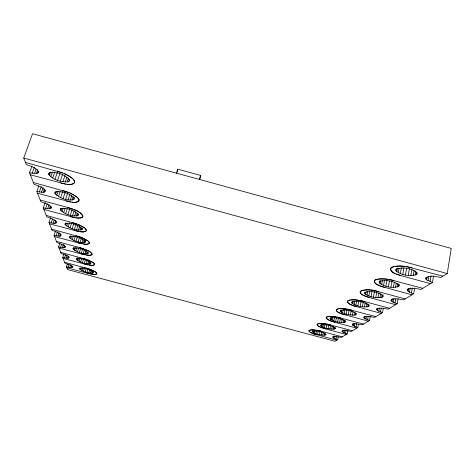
<?xml version="1.0" encoding="UTF-8"?>
<svg xmlns="http://www.w3.org/2000/svg" width="475" height="475" viewBox="0 0 475 475"><rect width="100%" height="100%" fill="white"/><g stroke="black" fill="none" stroke-linecap="round" stroke-linejoin="round"><path stroke-width="0.71" d="M48.735 174.402L48.747 173.452L49.477 172.752C56.489 171.576 65.111 174.349 69.493 180.055L69.403 180.981L68.62 181.646C61.619 182.715 53.218 179.977 48.735 174.402L49.459 172.318M45.22 202.415L43.308 207.955L49.335 208.78L51.169 208.026L50.582 206.405L47.696 204.345L40.832 201.638L36.872 191.538L38.796 186.046M54.892 193.26L54.928 192.434L55.623 191.841C62.142 190.986 70.051 193.343 74.266 198.52L74.165 199.322C67.812 201.566 59.298 198.188 54.892 193.26L55.367 191.87M60.277 209.766L60.331 209.047C66.286 207.088 74.284 210.098 78.44 214.682L78.339 215.383C72.331 217.212 64.529 214.267 60.277 209.766L60.752 208.365M65.033 224.331L65.093 223.701C70.745 222.098 78.108 224.746 82.127 228.95L82.021 229.567C76.332 231.064 69.13 228.469 65.033 224.331L65.491 222.959M177.282 172.033L177.644 169.148L200.587 175.435L199.702 179.663M73.049 248.876L73.126 248.377C78.232 247.309 84.58 249.405 88.344 252.997L88.225 253.484C83.101 254.487 76.867 252.415 73.049 248.876L73.5 247.493M433.55 275.904L432.464 282.453L426.627 279.828L425.861 278.884L425.82 278.012C429.905 274.77 436.02 276.664 440.729 277.471L447.236 273.541L451.25 248.425L32.543 133.724L23.75 158.05L26.303 164.558C30.643 166.03 35.708 167.544 38.344 171.576L38.368 172.532L36.355 173.612L29.533 172.811L31.979 165.959M67.284 264.136L66.399 266.861L71.06 267.639L72.544 267.306L72.206 266.368L70.104 265.062L64.956 263.192L62.694 257.408L63.816 253.994M428.052 280.778L428.782 276.408M430.041 281.675L431.015 275.85M425.861 278.884L426.111 277.424M426.627 279.828L427.114 276.907M416.468 274.532L417.127 273.772L417.056 272.87C411.789 268.12 403.02 266.819 396.364 269.058L395.782 269.836L395.924 270.738C401.244 275.369 409.812 276.634 416.468 274.532L416.842 272.389M398.068 298.769L397.177 303.745L393.235 302.314L391.151 300.752L391.008 300.046L391.501 299.464L394.232 298.805L398.644 298.965L403.53 299.909L413.683 293.788L414.693 287.957M413.683 293.788L409.515 292.244L410.281 287.868M413.22 275.447L414.087 270.477M411.403 293.063L412.294 287.963M415.132 275.102L415.874 270.833M409.515 292.244L407.378 290.528L407.627 289.109M410.857 275.542L411.884 269.705M408.144 291.377L408.654 288.456M405.448 274.983L406.612 268.44M408.209 275.381L409.367 268.832M76.457 259.314L76.534 258.869C81.409 257.99 87.347 259.884 90.986 263.221L90.867 263.655C85.981 264.474 80.144 262.604 76.457 259.314L76.903 257.937M398.472 286.544L399.024 285.873L398.899 285.065C393.852 280.873 385.908 279.49 379.662 281.438L379.181 282.12L379.365 282.928C384.447 287.025 392.231 288.367 398.472 286.544L398.727 285.113M399.024 285.873L399.279 284.442M402.758 274.372L403.928 267.835M391.911 301.524L392.427 298.674M395.55 287.316L396.316 283.064M398.276 272.68L399.065 268.316M393.235 302.314L393.876 298.757M397.284 287.037L397.925 283.48M395.028 303.074L395.794 298.805M400.312 273.582L401.363 267.775M390.943 287.203L392.012 281.372M395.924 270.738L396.316 268.613M393.383 287.375L394.315 282.263M391.151 300.752L391.412 299.321M396.779 271.706L397.438 268.066M370.322 316.172L369.514 320.435L364.729 318.511L363.791 317.282L365.049 316.481L368.208 316.332L374.561 317.389L382.553 312.568L383.355 308.239M388.384 286.817L389.452 280.992M383.574 285.511L384.524 280.422M382.553 312.568L378.812 311.232L379.353 308.346M381.615 297.504L383.147 296.483L382.981 295.759C378.153 292.018 370.892 290.599 365.02 292.291L364.61 292.897L364.83 293.621C369.402 297.273 375.927 298.128 381.615 297.504L382.149 294.642M382.684 297.077L383.082 294.922M380.522 311.933L381.193 308.328M385.872 286.241L386.947 280.422M379.365 282.928L379.768 280.802M380.208 283.801L380.873 280.262M378.041 297.766L378.979 292.784M378.812 311.232L376.788 309.795L377.061 308.346M381.645 284.679L382.464 280.309M377.536 310.502L377.946 308.334M380.036 297.742L380.831 293.455M373.386 297.213L374.466 291.537M375.772 297.587L376.717 292.612M368.867 295.99L369.687 291.733M364.729 318.511L365.138 316.374M367.757 306.767L369.117 305.858L368.921 305.205C364.295 301.845 357.61 300.408 352.07 301.892L351.72 302.433L351.963 303.092C356.351 306.387 362.389 307.277 367.757 306.767L368.173 304.588M365.952 319.182L366.498 316.338M368.719 306.393L368.998 304.938M371.028 296.667L371.978 291.703M367.585 319.841L368.262 316.291M365.655 294.417L366.207 291.573M364.456 306.969L365.293 302.634M367.032 295.224L367.721 291.674M363.987 317.858L364.26 316.433M366.302 306.963L366.997 303.347M358.494 323.986L357.812 327.495L355.977 326.937L356.666 323.422M360.103 306.423L361.089 301.382M364.83 293.621L365.103 292.196M362.342 306.785L363.185 302.456M355.846 305.271L356.695 300.948M354.065 315.186L356.286 314.688L356.404 313.613C351.975 310.573 345.782 309.136 340.533 310.442L340.504 311.529C344.316 314.385 349.41 315.062 354.065 315.186L354.629 312.336M355.977 326.937L352.503 325.09L352.782 323.683M353.234 325.69L353.649 323.582M355.413 315.02L355.828 312.877M357.889 305.906L358.738 301.583M354.415 326.319L354.968 323.511M347.973 330.238L347.255 333.866L345.503 333.337L346.079 330.434M351.963 303.092L352.254 301.643M350.372 314.984L351.215 310.721M352.777 303.816L353.204 301.649M354.101 304.558L354.813 300.954M352.349 315.174L353.05 311.618M345.503 333.337L342.148 331.615L342.433 330.214M344.339 322.418L345.432 321.688L345.194 321.147C340.949 318.375 335.184 316.956 330.202 318.102L329.947 318.547C333.474 322.092 339.5 322.596 344.339 322.418L344.767 320.298M346.174 314.141L347.023 309.884M342.861 332.173L343.152 330.719M345.141 322.121L345.42 320.708M344.007 332.755L344.589 329.852M348.264 314.628L349.113 310.377M341.293 312.194L341.727 310.062M338.259 336.745L337.678 339.643L336.003 339.138L336.591 336.247M339.625 322.341L340.338 318.826M342.57 312.877L343.282 309.332M341.483 322.531L342.19 319.016M344.233 313.542L345.088 309.29M343.093 322.555L343.657 319.74M335.659 321.533L336.514 317.324M334.358 329.092L335.344 328.433C331.746 325.143 325.642 324.146 320.886 325.007L320.667 325.411C324.122 328.67 329.739 329.205 334.358 329.092L334.643 327.691M335.095 328.825L335.38 327.423M336.003 339.138L333.462 338.046L333.907 335.867M337.636 321.997L338.491 317.793M334.566 338.598L335.012 336.425M340.504 311.529L340.789 310.104M329.929 328.973L330.677 325.345M332.221 320.346L332.797 317.537M331.687 329.169L332.28 326.26M333.812 320.969L334.525 317.46M333.195 329.205L333.765 326.408M324.223 335.231L326.206 334.537C322.691 331.508 316.991 330.511 312.443 331.265L312.259 331.633C315.311 334.531 320.174 334.881 324.223 335.231L324.674 333.052M326.171 328.201L326.919 324.579M325.31 335.136L325.601 333.741M328.053 328.647L328.801 325.019M330.22 319.093L330.511 317.686M330.998 319.705L331.431 317.597M321.142 334.994L321.747 332.096M322.887 327.085L323.493 324.182M322.804 335.184L323.404 332.286M324.407 327.667L325.013 324.769M85.292 242.185L85.411 241.638C81.516 237.761 74.7 235.416 69.332 236.722L69.267 237.286C73.215 241.104 79.901 243.408 85.292 242.185L85.743 240.783M317.561 334.246L318.321 330.63M320.952 325.915L321.242 324.52M319.354 334.673L320.114 331.057M321.706 326.485L322.163 324.306M312.544 332.102L312.859 330.647M313.286 332.631L313.595 331.182M314.42 333.189L314.883 331.022M315.881 333.741L316.492 330.849M199.423 179.609L200.587 175.435M176.439 173.31L177.644 169.148M91.687 273.173L93.26 272.864L93.379 272.472C89.852 269.367 84.277 267.639 79.622 268.357L79.539 268.761C82.68 271.795 87.471 272.662 91.687 273.173L92.328 271.124M92.684 273.107L93.112 271.736M86.978 272.383L88.053 268.975M90.268 263.928L90.701 262.55M88.736 272.798L89.811 269.39M90.339 273.066L91.2 270.334M83.475 271.225L84.562 267.817M86.135 263.649L87.222 260.229M85.185 271.848L86.266 268.434M87.816 263.922L88.688 261.185M89.229 264.017L90.096 261.274M79.925 269.289L80.364 267.918M85.037 253.822L86.135 250.378M82.413 262.645L83.505 259.225M80.756 269.901L81.409 267.853M86.515 253.911L87.174 251.839M81.967 270.566L82.84 267.829M84.295 263.215L85.381 259.795M87.602 253.792L88.041 252.409M84.645 242.541L85.316 240.445M81.332 253.092L82.656 248.959M79.022 261.274L80.127 257.848M83.268 253.543L84.372 250.099M80.613 261.986L81.712 258.566M72.016 267.556L72.455 266.19M80.085 242.333L81.433 238.159M77.455 251.786L78.571 248.342M72.544 267.306L72.99 265.935M81.943 242.618L83.072 239.133M76.873 259.896L77.538 257.83M79.349 252.492L80.679 248.36M77.746 260.561L78.411 258.501M83.499 242.689L84.396 239.899M75.953 241.223L77.306 237.049M73.494 249.518L74.171 247.439M80.138 230.167L81.023 227.43M68.151 267.277L69.035 264.551M74.427 250.248L75.323 247.481M81.338 229.977L82.003 227.923M69.742 267.544L70.627 264.812M78.043 241.858L79.396 237.684M82.021 229.567L82.466 228.19M75.774 251.02L76.897 247.57M71.06 267.639L71.719 265.59M72.17 239.638L73.316 236.152M62.694 257.408L66.197 258.115L67.088 255.378M76.534 229.829L78.09 225.055M66.197 258.115L67.575 258.198L68.246 256.144M73.952 240.463L75.311 236.289M67.575 258.198L68.572 258.097L69.017 256.726M78.5 230.114L79.83 226.017M72.158 228.647L73.726 223.879M76.356 216.095L77.271 213.311M69.748 237.993L70.437 235.891M77.621 215.864L78.31 213.768M64.529 257.842L65.651 254.428M70.739 238.794L71.654 235.998M74.373 229.324L75.935 224.556M68.151 226.925L69.504 222.828M72.544 215.775L74.147 210.918M59.975 242.85L58.603 246.976L62.284 247.701L63.418 244.263M70.039 227.828L71.387 223.737M62.284 247.701L63.727 247.778L64.636 245.017M74.623 216.066L76 211.892M63.727 247.778L64.772 247.647L65.223 246.264M55.462 231.23L54.067 235.398L59.458 236.206L60.551 236.045L61.014 234.65M67.901 214.522L69.748 208.964M73.417 199.88L74.343 197.113M65.556 225.12L66.239 223.06M66.619 226.005L67.527 223.268M70.252 215.252L71.862 210.389M60.539 247.428L61.673 243.99M57.944 236.146L59.102 232.673M65.639 213.631L67.266 208.768M70.241 200.171L71.856 195.35M59.458 236.206L60.384 233.421M72.081 200.171L73.233 196.721M60.848 210.645L61.554 208.549M65.592 199.328L67.438 193.824M61.993 211.63L63.163 208.145M63.626 212.646L65.028 208.472M68.032 199.886L69.878 194.376M56.103 235.873L57.499 231.705M50.617 217.716L48.996 222.472L53.093 223.25L54.245 219.848M67.201 182.008L68.602 177.87M68.62 181.646L69.32 179.568M53.093 223.25L54.69 223.292L55.611 220.56M63.08 198.544L65.17 192.345M54.69 223.292L55.836 223.09L56.293 221.724M62.884 181.765L64.986 175.578M58.508 196.49L60.153 191.657M51.157 222.971L52.541 218.892M65.247 182.044L66.88 177.228M60.669 197.576L62.765 191.372M49.335 208.78L50.285 205.996M50.534 208.525L51.009 207.136M55.516 194.257L56.466 191.484M60.272 181.171L62.617 174.307M51.169 208.026L51.644 206.625M56.751 195.356L58.17 191.211M54.993 179.259L57.362 172.377M45.594 208.483L47.262 203.632M47.648 208.763L49.079 204.6M57.588 180.322L59.939 173.452M52.672 178.054L54.815 171.855M36.872 191.538L43.272 192.351L44.466 188.908M49.43 175.542L50.629 172.081M43.272 192.351L44.537 192.042L45.256 189.97M50.772 176.789L52.446 171.95M39.306 192.09L41.224 186.598M41.491 192.369L43.166 187.554M36.355 173.612L37.816 169.486M37.691 173.227L38.422 171.154M32.14 173.393L34.331 167.224M34.461 173.666L36.165 168.862M44.537 192.042L45.19 191.455L45.19 190.623C42.703 186.99 38.036 185.701 34.057 184.348L29.533 172.811M96.467 274.111L96.835 273.404L96.039 272.371M55.836 223.09L56.442 222.656L56.478 222.021L54.821 220.317L51.282 218.429L46.805 216.873L43.308 207.955M60.551 236.045L61.186 235.107L59.648 233.569L56.323 231.842L52.108 230.399L48.996 222.472M337.678 339.643L334.976 341.276L67.438 269.527L66.399 266.861M347.255 333.866L341.4 337.398L334.572 336.389L332.755 336.716L332.524 337.072L333.462 338.046M357.812 327.495L351.352 331.39L344.137 330.363L342.19 330.737L342.148 331.615M369.514 320.435L362.348 324.758L354.706 323.707L352.598 324.134L352.503 325.09M397.177 303.745L388.2 309.16L383.616 308.263L379.525 308.073L377.037 308.637L376.616 309.16L376.788 309.795M432.464 282.453L420.897 289.435L415.661 288.444L410.881 288.325L407.859 289.091L407.283 289.75L407.378 290.528M64.772 247.647L65.396 246.816L63.959 245.427L56.846 242.487L54.067 235.398M68.572 258.097L69.184 257.361L67.842 256.09L61.103 253.359L58.603 246.976M393.929 266.588C388.277 267.069 391.097 272.846 395.069 273.511M377.281 279.211C371.955 279.704 375.309 284.875 378.747 285.386M349.802 300.052C345.082 300.556 349.077 304.742 351.684 305.075M338.325 308.75C333.883 309.261 338.052 313.043 340.343 313.322M328.053 316.54L326.462 317.098L326.141 317.989M96.087 274.265L93.462 274.402L89.49 273.796L66.749 267.757M395.141 266.344L399.594 266.036L404.866 266.386M378.379 279.009L387.303 279.163M350.716 299.909L355.514 299.891L361.344 300.728L389.648 308.287M339.174 308.631L346.317 308.976M328.837 316.439L335.534 316.825M67.296 184.336C70.555 185.517 77.633 183.279 73.328 179.265M72.129 202.196C74.931 203.229 81.848 201.643 77.87 197.903M76.368 217.871C88.546 219.705 80.317 210.906 74.142 209.641M80.121 231.735C82.246 232.513 88.772 231.848 85.357 228.576M83.457 244.085C85.34 244.762 91.645 244.417 88.475 241.353M86.456 255.158L90.832 255.253L92.18 254.362C91.188 251.435 87.37 250.622 84.877 249.316M89.152 265.139L92.696 265.353L94.24 264.985L94.614 264.195L93.771 263.067M325.826 323.885C323.089 323.813 319.123 322.365 317.015 324.562C318.541 327.37 322.507 327.768 325.268 328.831L346.257 334.465M317.045 330.273L311.891 329.81L308.851 330.576L309.35 331.722L312.633 333.486M65.782 184.152L30.311 174.8M70.71 202.012L37.555 193.277M406.701 266.641L442.866 276.183M75.032 217.681L43.908 209.487M389.001 279.413L422.762 288.307M78.856 231.551L49.531 223.832M82.264 243.901L54.542 236.609M85.322 254.974L59.031 248.069M347.706 309.207L375.856 316.611M88.077 264.961L63.08 258.394M336.84 317.045L363.512 324.057M327.061 324.098L352.402 330.76M318.214 330.481L342.35 336.822M60.842 183.101C65.164 183.861 70.704 185.939 74.516 182.845L74.676 181.468C72.717 177.418 68.257 175.471 64.392 173.601M412.11 267.799C405.407 266.374 397.812 264.634 391.329 267.686L390.492 268.856L390.729 270.216C393.193 273.374 397.326 274.437 400.965 275.631L430.475 283.658M66.084 201.014C70.157 201.727 75.216 203.668 78.933 201.026L79.105 199.833C77.241 196.187 73.126 194.518 69.599 192.838M394.03 280.505C387.885 279.211 380.95 277.477 374.959 280.155L374.253 281.188L374.561 282.399L375.838 283.706L380.879 286.259L411.938 294.838M70.686 216.737C74.539 217.413 79.194 219.224 82.798 216.95L82.977 215.911C79.782 210.912 73.281 209.398 67.996 207.539L40.197 200.011M405.169 298.923L378.219 291.614C367.846 287.06 348.828 291.507 369.645 297.641L395.633 304.677M74.759 230.642L83.368 231.907L86.212 231.022L86.403 230.108L85.708 228.944L84.182 227.614L78.143 224.443M364.266 301.423C358.993 300.342 353.109 298.668 347.902 300.764L347.403 301.583L347.783 302.569L349.012 303.65L353.602 305.823L381.188 313.393M78.387 243.04L86.545 244.281L89.252 243.538L89.442 242.725L88.801 241.686L87.37 240.481L81.7 237.577M351.868 310.139C346.946 309.136 341.483 307.509 336.597 309.379L336.169 310.116L336.573 311.012L337.778 312.01L342.172 314.022L368.291 321.171M81.641 254.149L89.383 255.378L91.978 254.748L92.162 254.024C89.312 250.171 84.033 249.143 79.729 247.623L56.394 241.342M340.777 317.935C336.157 316.997 331.063 315.424 326.462 317.098L326.099 317.763C327.881 320.613 331.687 321.189 334.661 322.228L356.707 328.16M84.574 264.171L91.948 265.377L94.424 264.842L94.614 264.195L94.062 263.346L92.797 262.342L87.727 259.867M330.796 324.947C326.45 324.075 321.682 322.555 317.33 324.051L317.021 324.662L318.6 326.272L325.268 328.831M87.234 273.25L94.27 274.437L96.645 273.986L96.835 273.404L96.318 272.626L95.119 271.7L90.309 269.402M321.765 331.295L313.749 329.876L310.015 329.983L308.792 330.915L310.347 332.405L314.236 334.067L336.769 340.189M378.219 291.614C372.525 290.338 366.195 288.818 360.596 291.098L360.008 292.012L360.353 293.099L361.612 294.28L363.678 295.486L369.645 297.641M51.603 229.116L80.382 237.078M60.699 252.326L86.551 259.433M64.588 262.248L89.187 268.993M33.327 182.489L68.002 192.191M46.241 215.43L76.748 223.897M23.75 158.05L447.236 273.541M25.46 162.42L62.676 172.888M316.748 334.822L313.571 333.836M79.729 247.623L83.63 248.847M345.07 314.913L341.412 313.749M356.66 306.773L352.806 305.526M67.996 207.539L72.651 209.053M384.299 287.345L379.988 285.914M400.965 275.631L396.382 274.087M85.666 267.906L91.028 269.687L95.522 271.979M82.846 258.281L88.487 260.169L93.225 262.639M334.661 322.228L329.531 320.459L326.325 318.339M76.255 235.766L82.549 237.928L87.857 240.837M72.372 222.496L79.046 224.823L84.698 228.006M63.021 190.558L70.627 193.295L77.11 197.19M57.327 171.107L65.502 174.105L72.503 178.463"/></g></svg>
